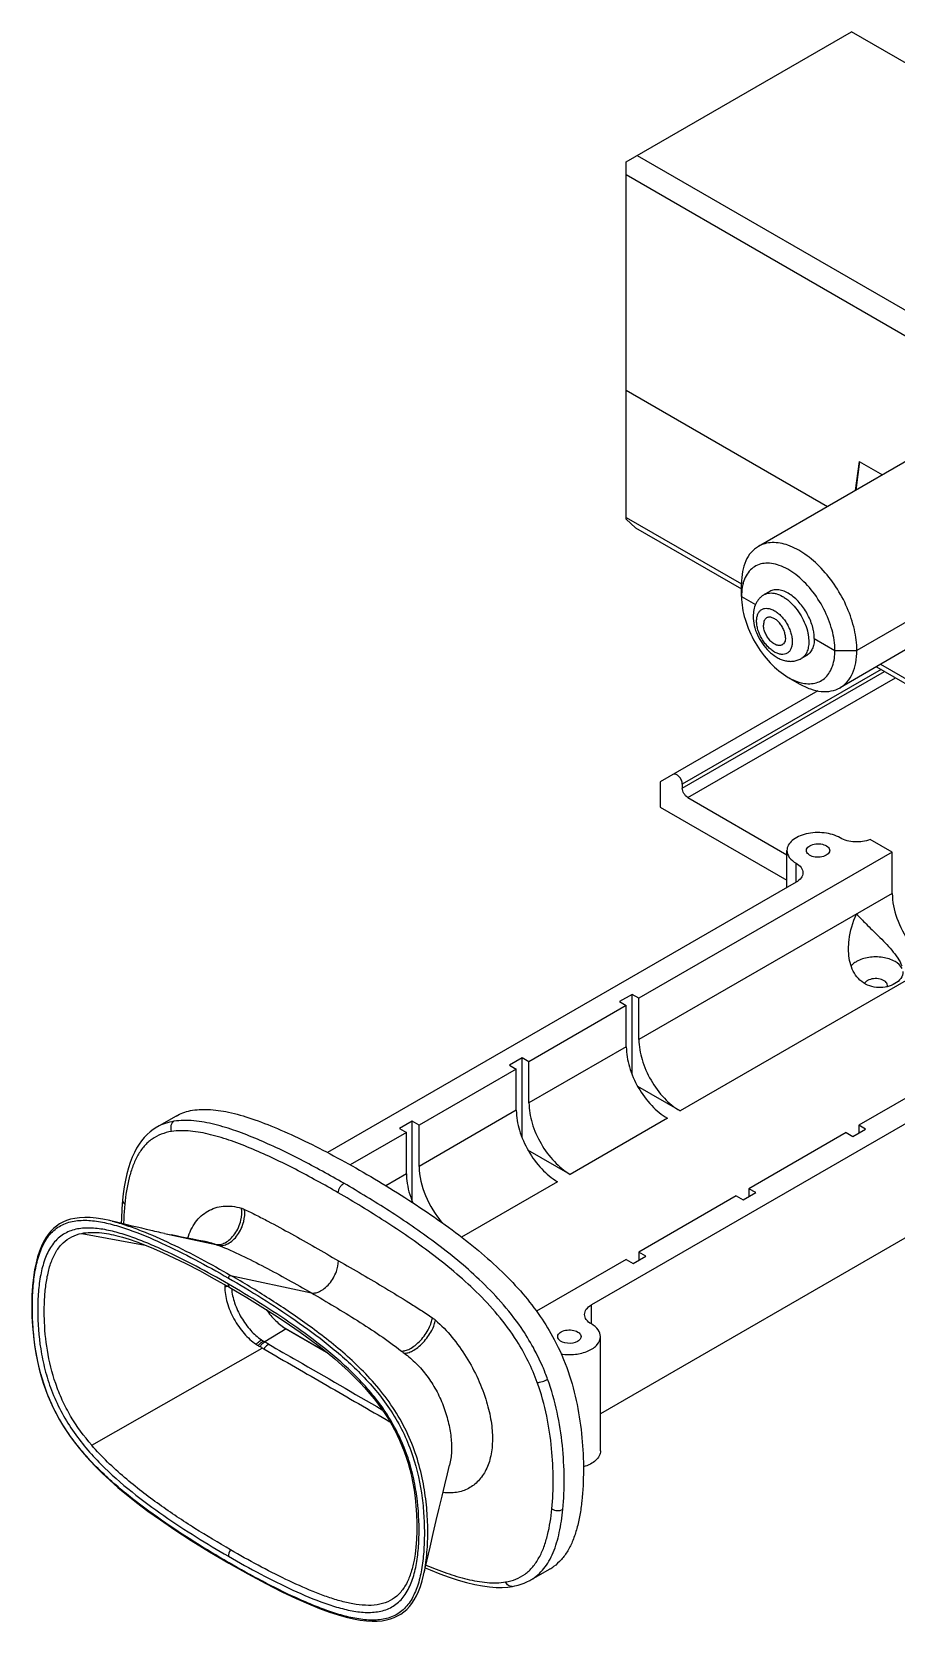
# Model space of a CAD drawing. Header units: millimetres. Extents: x 0 to 1189, y 0 to 841.
# Drawn here: x 865.6 to 976.8, y 329 to 533.5 of the extents above; entities that cross this region are included whole.
import ezdxf

# ---------------------------------------------------------------- set-up
doc = ezdxf.new("R2010")
doc.units = ezdxf.units.MM
doc.header["$LTSCALE"] = 65.395
doc.layers.get('0').update_dxf_attribs({"linetype": 'CONTINUOUS'})
doc.layers.add('AXIS', color=7, linetype='CONTINUOUS')
doc.layers.add('SURFACES', color=7, linetype='CONTINUOUS')

msp = doc.modelspace()

# ---------------------------------------------------------------- linework, layer by layer
at = {"color": 7, "linetype": 'Continuous'}
for p, q in [((942.09, 516.79), (971.08, 533.53)), ((1055.94, 484.54), (971.08, 533.53)), ((943.51, 517.61), (994.42, 488.21)), ((942.09, 470.8), (942.09, 516.79)), ((942.09, 515.16), (990.88, 486.99)), ((942.09, 487.4), (968.01, 472.43)), ((979.62, 479.14), (959.12, 467.3)), ((972.07, 478.25), (971.58, 474.5)), ((972.14, 478.21), (971.66, 474.55)), ((972.07, 478.25), (975.08, 476.52)), ((942.09, 471.03), (956.93, 462.47)), ((942.09, 470.8), (943.3, 469.7)), ((943.3, 469.7), (956.94, 461.83)), ((956.94, 460.86), (956.94, 462.49)), ((956.94, 460.86), (958.75, 459.82)), ((983.1, 460.45), (971.79, 453.92)), ((966.31, 455.45), (968.96, 453.92)), ((980.93, 455.65), (969.62, 449.11)), ((968.96, 453.92), (971.79, 453.92)), ((974.84, 452.13), (983.81, 446.95)), ((962.95, 450.45), (964.37, 449.63)), ((974.29, 451.81), (983.81, 446.31)), ((966.75, 448.72), (946.5, 437.03)), ((946.5, 437.03), (946.5, 433.76)), ((949.33, 436.69), (949.33, 436.21)), ((950.04, 434.98), (962.79, 427.62)), ((976.34, 427.97), (973.51, 429.6)), ((976.34, 427.97), (943.74, 409.15)), ((976.34, 422.66), (976.34, 427.97)), ((963.96, 424.09), (903.69, 389.29)), ((1004.62, 411.64), (972.03, 392.82)), ((942.86, 409.66), (941.23, 408.72)), ((942.86, 399.36), (942.86, 409.66)), ((943.74, 409.15), (942.86, 409.66)), ((943.74, 403.84), (943.74, 409.15)), ((942.12, 408.21), (929.6, 400.98)), ((941.23, 408.72), (942.12, 408.21)), ((942.12, 402.9), (942.12, 408.21)), ((997.9, 404.49), (937.63, 369.69)), ((928.72, 401.5), (927.09, 400.56)), ((928.72, 391.19), (928.72, 401.5)), ((929.6, 400.98), (928.72, 401.5)), ((929.6, 395.68), (929.6, 400.98)), ((927.97, 400.05), (915.46, 392.82)), ((927.09, 400.56), (927.97, 400.05)), ((927.97, 394.74), (927.97, 400.05)), ((949.05, 394.66), (943.6, 397.8)), ((884.2, 393.99), (881.73, 392.57)), ((914.57, 393.33), (912.95, 392.39)), ((914.57, 383.03), (914.57, 393.33)), ((915.46, 392.82), (914.57, 393.33)), ((915.46, 387.51), (915.46, 392.82)), ((972.91, 392.31), (972.03, 392.82)), ((972.03, 392.82), (972.03, 391.8)), ((881.73, 392.57), (881.72, 392.57)), ((913.83, 391.88), (906.61, 387.71)), ((912.95, 392.39), (913.83, 391.88)), ((913.83, 386.57), (913.83, 391.88)), ((970.4, 391.88), (957.88, 384.65)), ((970.4, 391.88), (971.28, 391.37)), ((971.28, 391.37), (972.91, 392.31)), ((934.9, 386.49), (929.46, 389.63)), ((997.9, 389.8), (938.8, 355.67)), ((958.77, 384.14), (957.88, 384.65)), ((957.88, 384.65), (957.88, 383.63)), ((956.26, 383.72), (943.74, 376.49)), ((956.26, 383.72), (957.14, 383.21)), ((957.14, 383.21), (958.77, 384.14)), ((876.55, 380.33), (875.96, 380.48)), ((877.24, 380.16), (876.55, 380.33)), ((876.77, 378.55), (876.78, 378.55)), ((877.91, 380), (877.24, 380.16)), ((878.56, 379.84), (877.91, 380)), ((879.19, 379.69), (878.56, 379.84)), ((879.79, 379.55), (879.19, 379.69)), ((880.38, 379.41), (879.79, 379.55)), ((880.94, 379.28), (880.38, 379.41)), ((882.71, 378.89), (883.57, 378.71)), ((944.63, 375.98), (943.74, 376.49)), ((943.74, 376.49), (943.74, 375.47)), ((942.12, 375.55), (930.57, 368.89)), ((942.12, 375.55), (943, 375.04)), ((943, 375.04), (944.63, 375.98)), ((897.95, 366.88), (903.42, 363.72)), ((898.38, 366.6), (903.55, 363.62)), ((914.72, 336.34), (914.72, 336.34)), ((929.83, 334.3), (932.31, 335.72)), ((927.48, 333.47), (927.48, 333.47))]:
    msp.add_line(p, q, dxfattribs=at)
at = {"color": 9, "linetype": 'Continuous'}
for p, q in [((974.91, 451.45), (949.33, 436.69)), ((949.33, 436.21), (975.32, 451.22)), ((950.04, 434.98), (976.74, 450.4)), ((963.96, 424.09), (963.96, 426.54)), ((976.34, 422.66), (943.74, 403.84)), ((978.14, 411.45), (949.05, 394.66)), ((942.12, 402.9), (929.6, 395.68)), ((927.97, 394.74), (915.46, 387.51)), ((947.42, 393.72), (934.9, 386.49)), ((913.83, 386.57), (911.18, 385.04)), ((933.28, 385.55), (920.93, 378.42)), ((872.06, 378.9), (880.21, 377.4)), ((882.73, 378.88), (889.33, 377.48)), ((891.22, 373.5), (901.6, 371.24)), ((937.63, 367.24), (937.63, 369.69)), ((898.38, 366.6), (895.6, 364.93)), ((873.35, 351.64), (895.29, 364.15)), ((895.29, 364.15), (895.49, 364.03)), ((891.01, 336.51), (890.92, 336.56)), ((891.01, 336.51), (890.93, 336.56)), ((929.83, 334.3), (929.85, 334.31))]:
    msp.add_line(p, q, dxfattribs=at)
at = {"color": 7, "linetype": 'Continuous'}
for points in [[(881.73, 392.57), (881.27, 392.28), (880.87, 391.97), (880.48, 391.63), (880.11, 391.25), (879.76, 390.83), (879.44, 390.37), (879.12, 389.86), (878.83, 389.3), (878.56, 388.69), (878.3, 388.03), (878.08, 387.32), (877.87, 386.56), (877.69, 385.76), (877.54, 384.91), (877.41, 384.01), (877.31, 383.19)], [(877.31, 383.19), (877.22, 382.06), (877.16, 380.81), (877.14, 380.18)], [(875.95, 380.48), (875.68, 380.54), (874.77, 380.73), (873.93, 380.86), (873.16, 380.93), (872.45, 380.95), (871.79, 380.91), (871.18, 380.83), (870.63, 380.71), (870.12, 380.54), (869.65, 380.34), (869.22, 380.11), (868.82, 379.83), (868.44, 379.52), (868.09, 379.17), (867.75, 378.77), (867.44, 378.31), (867.15, 377.81), (866.87, 377.24), (866.62, 376.6), (866.39, 375.89), (866.18, 375.09), (866, 374.2), (865.85, 373.22), (865.74, 372.13), (865.66, 370.9), (865.64, 369.55), (865.66, 368.22), (865.73, 366.94), (865.84, 365.7), (865.99, 364.52), (866.17, 363.43), (866.37, 362.4), (866.59, 361.43), (866.84, 360.5), (867.11, 359.63), (867.4, 358.79), (867.71, 357.99), (868.03, 357.22), (868.38, 356.46), (868.76, 355.72), (869.16, 354.99), (869.6, 354.25), (870.06, 353.52), (870.57, 352.78), (871.12, 352.03), (871.72, 351.26), (872.38, 350.48), (873.1, 349.67), (873.89, 348.85), (874.74, 348.01), (875.68, 347.13), (876.71, 346.22), (877.84, 345.28), (879.12, 344.26), (880.57, 343.17), (882.18, 342.02), (884.03, 340.76), (886.14, 339.38), (888.5, 337.92), (890.98, 336.45)], [(876.78, 378.55), (877.3, 378.41), (878.18, 378.14), (879.13, 377.81), (880.15, 377.42), (881.29, 376.96), (882.54, 376.41), (883.9, 375.77), (885.45, 375.01), (887.2, 374.11), (889.12, 373.06), (891.13, 371.93)], [(882.71, 378.89), (882.23, 378.99), (881.97, 379.05), (881.72, 379.1), (881.47, 379.16), (881.2, 379.22), (880.94, 379.28)], [(888.31, 377.77), (887.93, 377.84), (887.14, 377.99), (886.37, 378.14), (885.62, 378.29), (884.91, 378.43), (884.23, 378.57), (883.57, 378.71)], [(891.13, 371.93), (893.29, 370.65), (895.36, 369.38), (897.2, 368.2), (898.8, 367.13), (900.18, 366.17), (901.44, 365.25), (902.6, 364.37), (903.64, 363.55), (904.61, 362.74), (905.51, 361.96), (906.33, 361.2), (907.1, 360.46), (907.82, 359.73), (908.48, 359.02), (909.1, 358.31), (909.67, 357.62), (910.2, 356.94), (910.68, 356.26), (911.13, 355.6), (911.55, 354.94), (911.94, 354.28), (912.3, 353.62), (912.63, 352.95), (912.95, 352.27), (913.25, 351.57), (913.53, 350.85), (913.8, 350.1), (914.04, 349.31), (914.27, 348.5), (914.47, 347.65), (914.66, 346.76), (914.82, 345.84), (914.95, 344.86), (915.06, 343.82), (915.14, 342.74), (915.17, 341.66), (915.17, 340.57), (915.13, 339.5), (915.06, 338.51), (914.95, 337.64), (914.82, 336.85), (914.72, 336.34)], [(916.05, 334.92), (916.45, 336.7), (916.88, 338.54), (917.29, 340.29), (917.68, 341.96), (918.05, 343.55), (918.42, 345.08), (918.77, 346.55), (919.12, 347.95), (919.39, 349.09)], [(890.97, 336.46), (893.42, 335.08), (895.73, 333.84), (897.82, 332.78), (899.64, 331.91), (901.23, 331.21), (902.67, 330.63), (903.94, 330.16), (905.06, 329.8), (906.09, 329.51), (907.03, 329.29), (907.89, 329.13), (908.68, 329.04), (909.41, 328.99), (910.08, 329), (910.7, 329.05), (911.26, 329.15), (911.78, 329.28), (912.26, 329.46), (912.7, 329.67), (913.11, 329.91), (913.5, 330.19), (913.87, 330.51), (914.21, 330.87), (914.53, 331.28), (914.84, 331.74), (915.12, 332.25), (915.39, 332.82), (915.64, 333.47), (915.86, 334.18), (916.05, 334.92)], [(916.26, 335.86), (916.89, 335.6), (918.14, 335.1), (919.34, 334.67), (920.49, 334.29), (921.58, 333.98), (922.62, 333.73), (923.6, 333.54), (924.52, 333.42), (925.37, 333.35), (926.17, 333.34), (926.9, 333.39), (927.48, 333.47)], [(927.48, 333.47), (927.79, 333.53), (928.2, 333.63), (928.6, 333.74), (928.98, 333.88), (929.34, 334.04), (929.69, 334.21), (929.83, 334.3)]]:
    msp.add_lwpolyline(points, dxfattribs=at)
for centre, radius, start, end in [((961.99, 461.24), 5.02, 160.9363, 166.3895), ((929.43, 340.7), 5.75, 299.9993, 305.5036)]:
    msp.add_arc(centre, radius, start, end, dxfattribs=at)
at = {"color": 9, "linetype": 'Continuous'}
for centre, radius, start, end in [((884.61, 387.56), 5.78, 119.4736, 119.8874), ((884.61, 387.56), 5.78, 119.1568, 119.4736), ((896.11, 372.06), 5.64, 177.5987, 180.0245), ((890.22, 374.55), 2.5, 275.6675, 283.3136), ((807.07, 211.8), 176.05, 59.9268, 60.0449), ((800.32, 197.93), 192.27, 60.1137, 60.2923), ((927.37, 334.09), 0.629, 277.3279, 279.6597)]:
    msp.add_arc(centre, radius, start, end, dxfattribs=at)
at = {"color": 7, "linetype": 'Continuous'}
for points, knots in [([(959.12, 467.3), (958.77, 467.1), (958.12, 466.56), (957.43, 465.43), (957.02, 464.04), (956.94, 463.03), (956.94, 462.49)], [0, 0, 0, 0, 0.217777, 0.450936, 0.710228, 1, 1, 1, 1]), ([(971.79, 453.92), (971.79, 454.82), (971.54, 456.71), (970.6, 459.48), (969.16, 462.15), (967.32, 464.49), (965.25, 466.33), (963.08, 467.52), (961.25, 467.88), (959.95, 467.69), (959.38, 467.45), (959.12, 467.3)], [0, 0, 0, 0, 0.128745, 0.27039, 0.417611, 0.56202, 0.695749, 0.813066, 0.912473, 0.957122, 1, 1, 1, 1]), ([(968.96, 453.92), (968.96, 454.8), (968.67, 456.65), (967.61, 459.31), (966.02, 461.75), (964.09, 463.69), (962.26, 464.78), (960.83, 465.15), (959.86, 465.17), (958.98, 464.94), (957.95, 464.29), (957.45, 463.46), (957.25, 462.88)], [0, 0, 0, 0, 0.136385, 0.287267, 0.441038, 0.585304, 0.710277, 0.764464, 0.813622, 0.859352, 0.904075, 1, 1, 1, 1]), ([(957.12, 462.42), (957.09, 462.3), (956.98, 461.79), (956.94, 461.26), (956.94, 460.86)], [0, 0, 0, 0, 0.237984, 1, 1, 1, 1]), ([(956.94, 460.86), (956.94, 459.88), (957.31, 457.8), (958.6, 454.88), (960.48, 452.3), (962.1, 450.94), (962.95, 450.45)], [0, 0, 0, 0, 0.237231, 0.500002, 0.762784, 1, 1, 1, 1]), ([(959.87, 461.1), (959.75, 461.03), (959.53, 460.88), (959.23, 460.6), (958.98, 460.27), (958.71, 459.8), (958.5, 459.14), (958.45, 458.59), (958.45, 458.31)], [0, 0, 0, 0, 0.123948, 0.247796, 0.371548, 0.495373, 0.744437, 1, 1, 1, 1]), ([(958.45, 458.31), (958.45, 457.91), (958.55, 457.08), (958.97, 455.89), (959.6, 454.78), (960.41, 453.81), (961.22, 453.17), (961.92, 452.8), (962.45, 452.61), (963.01, 452.51), (963.57, 452.51), (964.12, 452.63), (964.46, 452.78), (964.62, 452.87)], [0, 0, 0, 0, 0.125112, 0.256737, 0.391183, 0.523224, 0.648938, 0.709286, 0.768293, 0.826469, 0.884305, 0.942125, 1, 1, 1, 1]), ([(964.63, 449.76), (965.19, 449.62), (966.08, 449.57), (967.13, 449.95), (968.03, 450.6), (968.81, 451.98), (968.96, 453.24), (968.96, 453.92)], [0, 0, 0, 0, 0.246008, 0.358612, 0.47051, 0.711616, 1, 1, 1, 1]), ([(969.62, 449.11), (969.96, 449.31), (970.61, 449.86), (971.3, 450.99), (971.71, 452.38), (971.79, 453.39), (971.79, 453.92)], [0, 0, 0, 0, 0.217777, 0.450936, 0.710228, 1, 1, 1, 1]), ([(962.95, 450.45), (963.09, 450.37), (963.62, 450.08), (964.19, 449.86), (964.63, 449.76)], [0, 0, 0, 0, 0.26502, 1, 1, 1, 1]), ([(964.37, 449.63), (964.83, 449.37), (965.74, 448.93), (967.15, 448.59), (968.47, 448.63), (969.27, 448.91), (969.62, 449.11)], [0, 0, 0, 0, 0.289801, 0.54905, 0.782229, 1, 1, 1, 1]), ([(949.33, 436.69), (949.33, 436.87), (949.22, 437.24), (948.91, 437.77), (948.36, 438.1), (948.12, 437.96)], [0, 0, 0, 0, 0.277659, 0.577358, 1, 1, 1, 1]), ([(950.04, 434.98), (949.83, 435.11), (949.5, 435.49), (949.33, 435.97), (949.33, 436.21)], [0, 0, 0, 0, 0.499999, 1, 1, 1, 1]), ([(969.64, 429.79), (969.02, 430.16), (967.54, 430.56), (965.66, 430.47), (964.28, 430.01), (963.48, 429.52), (962.93, 428.9), (962.79, 428.4), (962.79, 428.17)], [0, 0, 0, 0, 0.269423, 0.560957, 0.695239, 0.813046, 0.912835, 1, 1, 1, 1]), ([(973.51, 429.6), (972.88, 429.34), (971.53, 429.16), (970.19, 429.47), (969.64, 429.79)], [0, 0, 0, 0, 0.510163, 1, 1, 1, 1]), ([(962.79, 428.17), (962.79, 427.86), (963.06, 427.16), (963.63, 426.73), (963.96, 426.54)], [0, 0, 0, 0, 0.449171, 1, 1, 1, 1]), ([(963.96, 426.54), (964.21, 426.39), (964.64, 426.07), (964.84, 425.55), (964.84, 425.31)], [0, 0, 0, 0, 0.550826, 1, 1, 1, 1]), ([(964.84, 425.31), (964.84, 425.08), (964.64, 424.56), (964.21, 424.23), (963.96, 424.09)], [0, 0, 0, 0, 0.449174, 1, 1, 1, 1]), ([(976.34, 422.66), (976.34, 421.58), (976.83, 419.32), (977.9, 417.3), (978.6, 416.34)], [0, 0, 0, 0, 0.47567, 1, 1, 1, 1]), ([(970.71, 415.49), (970.71, 415.88), (970.82, 417.43), (971.27, 418.94), (971.74, 420.01)], [0, 0, 0, 0, 0.250939, 1, 1, 1, 1]), ([(971.74, 420.01), (972.13, 419.57), (973.07, 418.63), (974.62, 417.12), (976.02, 415.69), (977.04, 414.39), (977.44, 413.69), (977.57, 413.33)], [0, 0, 0, 0, 0.19911, 0.445875, 0.729017, 0.871832, 1, 1, 1, 1]), ([(976.69, 411.04), (976.07, 410.68), (974.91, 410.42), (973.42, 410.68), (972.02, 411.42), (970.91, 413.15), (970.71, 414.71), (970.71, 415.49)], [0, 0, 0, 0, 0.235647, 0.364446, 0.492837, 0.74466, 1, 1, 1, 1]), ([(971.74, 413.88), (971.67, 413.84), (971.42, 413.68), (971.18, 413.48), (971.05, 413.31)], [0, 0, 0, 0, 0.267992, 1, 1, 1, 1]), ([(977.6, 412.98), (977.42, 413.36), (976.62, 414.05), (975.08, 414.49), (973.35, 414.5), (972.22, 414.16), (971.74, 413.88)], [0, 0, 0, 0, 0.200159, 0.458543, 0.741569, 1, 1, 1, 1]), ([(973.15, 411.43), (973.11, 411.41), (972.96, 411.31), (972.82, 411.17), (972.77, 411.05)], [0, 0, 0, 0, 0.277963, 1, 1, 1, 1]), ([(975.71, 410.82), (975.71, 411), (975.45, 411.41), (974.75, 411.67), (973.94, 411.72), (973.39, 411.57), (973.15, 411.43)], [0, 0, 0, 0, 0.183582, 0.435238, 0.728409, 1, 1, 1, 1]), ([(977.71, 412.58), (977.71, 412.28), (977.51, 411.62), (976.98, 411.21), (976.69, 411.04)], [0, 0, 0, 0, 0.471623, 1, 1, 1, 1]), ([(943.74, 403.84), (943.74, 402.97), (944.07, 401.14), (945.21, 398.56), (946.87, 396.29), (948.29, 395.09), (949.05, 394.66)], [0, 0, 0, 0, 0.237238, 0.500001, 0.762763, 1, 1, 1, 1]), ([(942.12, 402.9), (942.12, 402.03), (942.44, 400.2), (943.58, 397.62), (945.24, 395.35), (946.67, 394.15), (947.42, 393.72)], [0, 0, 0, 0, 0.237238, 0.500001, 0.762763, 1, 1, 1, 1]), ([(884.2, 393.99), (884.48, 394.16), (885.08, 394.44), (886.45, 394.83), (888.45, 394.93), (891.1, 394.53), (894.08, 393.66), (897.35, 392.38), (900.86, 390.77), (904.53, 388.88), (907, 387.5), (908.25, 386.78)], [0, 0, 0, 0, 0.037508, 0.07676, 0.163912, 0.266572, 0.386412, 0.522498, 0.672423, 0.832831, 1, 1, 1, 1]), ([(929.6, 395.68), (929.6, 394.81), (929.93, 392.97), (931.06, 390.4), (932.73, 388.13), (934.15, 386.93), (934.9, 386.49)], [0, 0, 0, 0, 0.237238, 0.500001, 0.762763, 1, 1, 1, 1]), ([(927.97, 394.74), (927.97, 393.87), (928.3, 392.04), (929.44, 389.46), (931.1, 387.19), (932.52, 385.99), (933.28, 385.55)], [0, 0, 0, 0, 0.237238, 0.500001, 0.762763, 1, 1, 1, 1]), ([(908.25, 386.78), (910.9, 385.25), (914.78, 382.85), (919.68, 379.41), (923.07, 376.77), (926.13, 374.04), (928.81, 371.22), (931.06, 368.31), (932.3, 366.27), (932.85, 365.24)], [0, 0, 0, 0, 0.277293, 0.412623, 0.542865, 0.666764, 0.783837, 0.894536, 1, 1, 1, 1]), ([(915.46, 387.51), (915.46, 386.24), (916.13, 383.58), (917.56, 381.28), (918.48, 380.24)], [0, 0, 0, 0, 0.479193, 1, 1, 1, 1]), ([(913.83, 386.57), (913.83, 386.28), (913.91, 385.01), (914.27, 383.76), (914.64, 382.86)], [0, 0, 0, 0, 0.231679, 1, 1, 1, 1]), ([(889.69, 377.34), (889.86, 377.31), (890.27, 377.33), (890.91, 377.56), (891.56, 378.02), (892.35, 378.94), (892.97, 380.3), (893.07, 381.47), (893, 381.98)], [0, 0, 0, 0, 0.085079, 0.188727, 0.313883, 0.457389, 0.755832, 1, 1, 1, 1]), ([(891.22, 373.5), (891.19, 373.51), (891.11, 373.48), (891.02, 373.4), (890.95, 373.28), (890.93, 373.2), (890.93, 373.15)], [0, 0, 0, 0, 0.186596, 0.450629, 0.74933, 1, 1, 1, 1]), ([(895.81, 369.09), (896.17, 368.57), (896.94, 367.64), (897.89, 366.89), (898.38, 366.6)], [0, 0, 0, 0, 0.524751, 1, 1, 1, 1]), ([(936.75, 368.47), (936.75, 368.7), (936.95, 369.22), (937.38, 369.55), (937.63, 369.69)], [0, 0, 0, 0, 0.449174, 1, 1, 1, 1]), ([(937.63, 367.24), (937.38, 367.39), (936.95, 367.71), (936.75, 368.23), (936.75, 368.47)], [0, 0, 0, 0, 0.550826, 1, 1, 1, 1]), ([(913.21, 363.76), (913.37, 363.75), (913.75, 363.8), (914.34, 364.05), (915, 364.5), (915.66, 365.12), (916.25, 365.86), (916.72, 366.63), (917.03, 367.36), (917.15, 367.82), (917.18, 368.03)], [0, 0, 0, 0, 0.0766, 0.179295, 0.309716, 0.461181, 0.619661, 0.769055, 0.89742, 1, 1, 1, 1]), ([(938.8, 365.61), (938.8, 365.92), (938.53, 366.62), (937.96, 367.05), (937.63, 367.24)], [0, 0, 0, 0, 0.449171, 1, 1, 1, 1]), ([(932.85, 365.24), (933.55, 363.91), (934.73, 361.18), (935.87, 356.92), (936.48, 352.65), (936.61, 349.82), (936.6, 348.42)], [0, 0, 0, 0, 0.258742, 0.510912, 0.758809, 1, 1, 1, 1]), ([(933.74, 363.38), (934.34, 363.29), (935.54, 363.26), (936.95, 363.6), (937.88, 364.11), (938.52, 364.65), (938.8, 365.24), (938.8, 365.61)], [0, 0, 0, 0, 0.300182, 0.583205, 0.707771, 0.817834, 1, 1, 1, 1]), ([(938.8, 350.91), (938.8, 350.7), (938.68, 350.23), (938.2, 349.64), (937.48, 349.16), (936.91, 348.94), (936.6, 348.85)], [0, 0, 0, 0, 0.201788, 0.42966, 0.696151, 1, 1, 1, 1]), ([(936.6, 348.42), (936.6, 347.1), (936.51, 345.15), (936.17, 342.66), (935.8, 340.96), (935.29, 339.42), (934.64, 338.06), (933.82, 336.9), (933.13, 336.28), (932.77, 336.02)], [0, 0, 0, 0, 0.295821, 0.433809, 0.563475, 0.684084, 0.79576, 0.900027, 1, 1, 1, 1])]:
    msp.add_open_spline(points, degree=3, knots=knots, dxfattribs=at)
at = {"color": 9, "linetype": 'Continuous'}
for points, knots in [([(959.87, 461.1), (959.97, 461.16), (960.2, 461.25), (960.57, 461.32), (960.96, 461.32), (961.54, 461.21), (962.12, 460.95), (962.68, 460.59), (963.26, 460.12), (963.94, 459.4), (964.63, 458.4), (965.16, 457.31), (965.4, 456.55), (965.48, 456.16)], [0, 0, 0, 0, 0.04294, 0.087279, 0.134207, 0.18457, 0.296952, 0.35923, 0.425095, 0.565265, 0.712127, 0.859206, 1, 1, 1, 1]), ([(958.89, 457.7), (958.89, 457.86), (958.91, 458.18), (959.04, 458.61), (959.25, 458.96), (959.55, 459.2), (959.91, 459.34), (960.32, 459.35), (960.76, 459.24), (961.21, 459.03), (961.65, 458.72), (962.08, 458.32), (962.47, 457.84), (962.82, 457.32), (963.1, 456.75), (963.32, 456.17), (963.45, 455.6), (963.48, 455.23), (963.48, 455.04)], [0, 0, 0, 0, 0.060381, 0.114394, 0.162977, 0.20835, 0.253722, 0.302305, 0.356319, 0.416698, 0.483284, 0.55513, 0.630755, 0.708348, 0.785942, 0.861567, 0.933411, 1, 1, 1, 1]), ([(963.48, 455.04), (963.48, 454.88), (963.46, 454.57), (963.33, 454.14), (963.12, 453.79), (962.82, 453.54), (962.46, 453.41), (962.05, 453.39), (961.61, 453.5), (961.16, 453.71), (960.72, 454.03), (960.29, 454.43), (959.89, 454.9), (959.55, 455.43), (959.26, 455.99), (959.05, 456.57), (958.92, 457.14), (958.89, 457.52), (958.89, 457.7)], [0, 0, 0, 0, 0.060381, 0.114394, 0.162977, 0.20835, 0.253722, 0.302305, 0.356319, 0.416698, 0.483284, 0.55513, 0.630755, 0.708348, 0.785942, 0.861567, 0.933411, 1, 1, 1, 1]), ([(965.48, 456.16), (965.5, 456.07), (965.57, 455.7), (965.6, 455.32), (965.6, 455.04)], [0, 0, 0, 0, 0.260752, 1, 1, 1, 1]), ([(965.6, 455.04), (965.6, 454.8), (965.57, 454.35), (965.38, 453.72), (965.12, 453.28), (964.85, 453.02), (964.7, 452.91), (964.62, 452.87)], [0, 0, 0, 0, 0.289587, 0.548633, 0.781635, 0.891837, 1, 1, 1, 1]), ([(883.92, 393.33), (883.54, 393.26), (882.81, 393.09), (882.11, 392.79), (881.8, 392.61)], [0, 0, 0, 0, 0.514113, 1, 1, 1, 1]), ([(883.92, 393.33), (883.83, 393.27), (883.66, 393.11), (883.51, 392.77), (883.49, 392.38), (883.55, 392.12), (883.6, 392.01)], [0, 0, 0, 0, 0.216293, 0.471754, 0.744658, 1, 1, 1, 1]), ([(905.78, 385.35), (903.95, 386.4), (901.19, 387.92), (897.47, 389.77), (894.7, 391.02), (891.95, 392.1), (889.22, 392.95), (886.55, 393.46), (884.76, 393.46), (883.92, 393.33)], [0, 0, 0, 0, 0.268492, 0.399856, 0.528778, 0.654522, 0.775997, 0.891657, 1, 1, 1, 1]), ([(883.6, 392.01), (883.15, 391.94), (882.27, 391.71), (881.07, 391.07), (880.05, 390.14), (879.23, 388.95), (878.61, 387.57), (877.97, 385.48), (877.71, 383.82), (877.6, 382.68)], [0, 0, 0, 0, 0.113581, 0.224602, 0.337272, 0.455484, 0.581183, 0.714452, 1, 1, 1, 1]), ([(905.07, 384.12), (903.25, 385.17), (900.52, 386.68), (896.83, 388.51), (894.09, 389.74), (891.38, 390.81), (888.71, 391.64), (886.12, 392.13), (884.4, 392.14), (883.6, 392.01)], [0, 0, 0, 0, 0.271202, 0.403647, 0.53331, 0.659289, 0.78027, 0.894422, 1, 1, 1, 1]), ([(905.07, 384.12), (905.07, 384.23), (905.11, 384.48), (905.26, 384.83), (905.49, 385.13), (905.68, 385.29), (905.78, 385.35)], [0, 0, 0, 0, 0.227123, 0.500001, 0.772878, 1, 1, 1, 1]), ([(928.59, 366.77), (927.79, 367.92), (926.09, 370.08), (922.43, 373.84), (917.61, 377.77), (911.72, 381.8), (907.75, 384.21), (905.78, 385.35)], [0, 0, 0, 0, 0.142169, 0.277351, 0.530503, 0.769456, 1, 1, 1, 1]), ([(877.31, 383.19), (877.3, 383.09), (877.36, 382.88), (877.51, 382.74), (877.6, 382.68)], [0, 0, 0, 0, 0.475161, 1, 1, 1, 1]), ([(877.6, 382.68), (877.58, 382.47), (877.5, 381.62), (877.46, 380.76), (877.44, 380.11)], [0, 0, 0, 0, 0.246077, 1, 1, 1, 1]), ([(928.04, 365.07), (927.29, 366.24), (925.66, 368.45), (922.9, 371.39), (920, 373.99), (916.11, 377.07), (911.16, 380.48), (907.09, 382.95), (905.07, 384.12)], [0, 0, 0, 0, 0.138679, 0.272588, 0.401483, 0.526288, 0.767148, 1, 1, 1, 1]), ([(890.92, 336.56), (889.47, 337.4), (886.57, 339.15), (882.26, 341.98), (877.96, 345.15), (873.76, 348.85), (870.61, 352.56), (868.59, 356), (867.04, 359.58), (866.16, 363.27), (865.77, 366.85), (865.68, 369.39), (865.76, 371.81), (866.04, 374.1), (866.54, 376.21), (867.34, 378.04), (868.37, 379.27), (869.37, 379.93), (870.47, 380.41), (872.03, 380.65), (873.99, 380.51), (876.03, 380.07), (878.86, 379.17), (882.42, 377.67), (886.68, 375.54), (889.51, 373.97), (890.93, 373.15)], [0, 0, 0, 0, 0.063856, 0.129237, 0.196758, 0.267516, 0.342543, 0.381155, 0.419274, 0.491064, 0.524657, 0.556885, 0.587785, 0.617187, 0.644723, 0.669992, 0.69312, 0.704298, 0.715508, 0.738739, 0.763691, 0.790275, 0.818159, 0.876637, 0.937515, 1, 1, 1, 1]), ([(875.96, 380.48), (876.59, 380.32), (877.85, 379.94), (880.4, 379.01), (883.6, 377.59), (887.42, 375.64), (889.95, 374.23), (891.22, 373.5)], [0, 0, 0, 0, 0.115924, 0.235638, 0.483338, 0.73884, 1, 1, 1, 1]), ([(885.69, 378.28), (885.92, 379.02), (886.41, 380.07), (887.4, 381.17), (888.26, 381.79), (889.22, 382.22), (890.29, 382.43), (891.44, 382.42), (892.22, 382.26), (892.61, 382.15)], [0, 0, 0, 0, 0.260834, 0.380958, 0.497685, 0.614442, 0.734842, 0.862416, 1, 1, 1, 1]), ([(889.33, 377.48), (889.51, 377.45), (889.92, 377.46), (890.56, 377.69), (891.21, 378.16), (892, 379.08), (892.6, 380.45), (892.69, 381.63), (892.61, 382.15)], [0, 0, 0, 0, 0.085706, 0.189539, 0.31443, 0.457409, 0.755108, 1, 1, 1, 1]), ([(892.61, 382.15), (892.65, 382.14), (892.78, 382.09), (892.91, 382.03), (893, 381.98)], [0, 0, 0, 0, 0.240882, 1, 1, 1, 1]), ([(893, 381.98), (893.51, 381.75), (894.52, 381.25), (896.54, 380.21), (900.07, 378.27), (903.08, 376.54), (905.09, 375.38)], [0, 0, 0, 0, 0.121617, 0.245, 0.494853, 1, 1, 1, 1]), ([(890.93, 372.37), (889.56, 373.16), (886.83, 374.67), (883.36, 376.41), (880.6, 377.63), (878.55, 378.42), (876.54, 379.07), (874.57, 379.5), (872.67, 379.65), (871.15, 379.45), (870.07, 379.01), (869.09, 378.41), (868.06, 377.27), (867.24, 375.53), (866.73, 373.53), (866.45, 371.32), (866.33, 368.13), (866.59, 364.78), (867.29, 361.34), (868.13, 358.67), (869.32, 356.03), (871.31, 352.74), (874.36, 349.17), (878.42, 345.62), (882.57, 342.57), (886.73, 339.84), (889.53, 338.16), (890.93, 337.35)], [0, 0, 0, 0, 0.062487, 0.123395, 0.153042, 0.181947, 0.209873, 0.236518, 0.261551, 0.284888, 0.29613, 0.307303, 0.330269, 0.355281, 0.382602, 0.411892, 0.442777, 0.508767, 0.544103, 0.58109, 0.619348, 0.657981, 0.732872, 0.803487, 0.870897, 0.9362, 1, 1, 1, 1]), ([(873.35, 351.64), (872.34, 352.81), (870.96, 354.69), (869.53, 357.43), (868.41, 360.22), (867.55, 363.75), (867.23, 367.25), (867.24, 369.92), (867.37, 371.79), (867.64, 373.55), (868.07, 375.16), (868.71, 376.57), (869.6, 377.72), (870.74, 378.53), (871.62, 378.81), (872.06, 378.9)], [0, 0, 0, 0, 0.150565, 0.226103, 0.300573, 0.443769, 0.578321, 0.642208, 0.703443, 0.761498, 0.815686, 0.865561, 0.911514, 0.95542, 1, 1, 1, 1]), ([(872.06, 378.9), (872.8, 379.05), (874.41, 379.07), (875.97, 378.76), (876.77, 378.55)], [0, 0, 0, 0, 0.475232, 1, 1, 1, 1]), ([(888.31, 377.77), (888.4, 377.75), (888.74, 377.68), (889.08, 377.57), (889.33, 377.48)], [0, 0, 0, 0, 0.240122, 1, 1, 1, 1]), ([(889.33, 377.48), (889.36, 377.47), (889.48, 377.42), (889.59, 377.38), (889.69, 377.34)], [0, 0, 0, 0, 0.224804, 1, 1, 1, 1]), ([(889.69, 377.34), (890.68, 376.96), (892.67, 376.07), (896.65, 374.05), (899.62, 372.39), (901.6, 371.24)], [0, 0, 0, 0, 0.238233, 0.487754, 1, 1, 1, 1]), ([(901.6, 371.24), (901.75, 371.21), (902.11, 371.21), (902.69, 371.4), (903.32, 371.8), (903.93, 372.41), (904.45, 373.16), (904.92, 374.14), (905.09, 374.91), (905.09, 375.38)], [0, 0, 0, 0, 0.078245, 0.178658, 0.305058, 0.453172, 0.61046, 0.761172, 1, 1, 1, 1]), ([(905.09, 375.38), (907.12, 374.22), (910.16, 372.45), (913.67, 370.31), (915.68, 369.04), (916.68, 368.37), (917.18, 368.03)], [0, 0, 0, 0, 0.495295, 0.745465, 0.871952, 1, 1, 1, 1]), ([(890.93, 373.15), (892.38, 372.32), (895.28, 370.57), (899.58, 367.75), (903.12, 365.14), (905.89, 362.81), (908.67, 360.19), (911.22, 357.19), (913.24, 353.76), (914.8, 350.18), (915.69, 346.5), (916.08, 342.91), (916.17, 340.38), (916.09, 337.95), (915.83, 335.66), (915.33, 333.56), (914.65, 331.99), (913.91, 330.95), (913.27, 330.31), (912.53, 329.81), (911.44, 329.32), (909.88, 329.07), (907.92, 329.2), (905.89, 329.63), (903.81, 330.28), (901.7, 331.09), (898.83, 332.34), (895.25, 334.13), (892.43, 335.7), (891.01, 336.51)], [0, 0, 0, 0, 0.063844, 0.129213, 0.19671, 0.231592, 0.267462, 0.342452, 0.381061, 0.419207, 0.491043, 0.524643, 0.556906, 0.587829, 0.617258, 0.644856, 0.670163, 0.682016, 0.693417, 0.704601, 0.715801, 0.738988, 0.763885, 0.790423, 0.818267, 0.847108, 0.876706, 0.937546, 1, 1, 1, 1]), ([(891.13, 371.93), (891.06, 371.97), (890.95, 372.11), (890.93, 372.27), (890.93, 372.37)], [0, 0, 0, 0, 0.453018, 1, 1, 1, 1]), ([(890.93, 337.35), (892.3, 336.56), (895.03, 335.04), (899.15, 332.98), (902.59, 331.52), (905.32, 330.65), (907.29, 330.21), (909.19, 330.06), (910.7, 330.27), (911.78, 330.7), (912.76, 331.31), (913.79, 332.44), (914.61, 334.18), (915.13, 336.19), (915.41, 338.39), (915.52, 341.58), (915.27, 344.93), (914.57, 348.36), (913.73, 351.04), (912.54, 353.67), (910.55, 356.97), (907.5, 360.53), (903.44, 364.09), (899.29, 367.15), (895.13, 369.87), (892.33, 371.56), (890.93, 372.37)], [0, 0, 0, 0, 0.062483, 0.123382, 0.181912, 0.209841, 0.23648, 0.261514, 0.284851, 0.29609, 0.307261, 0.330221, 0.355225, 0.382536, 0.411818, 0.442695, 0.508667, 0.543993, 0.58097, 0.619218, 0.657845, 0.732758, 0.803406, 0.870844, 0.936174, 1, 1, 1, 1]), ([(916.05, 334.92), (916.24, 335.77), (916.5, 337.57), (916.62, 340.34), (916.51, 343.27), (916.13, 346.33), (915.41, 349.5), (914.26, 352.7), (912.63, 355.79), (910.62, 358.61), (908.36, 361.12), (905.24, 364.04), (901.18, 367.2), (896.22, 370.52), (892.88, 372.54), (891.22, 373.5)], [0, 0, 0, 0, 0.05296, 0.109121, 0.168103, 0.230024, 0.295425, 0.364313, 0.435208, 0.505565, 0.573607, 0.639084, 0.764028, 0.883718, 1, 1, 1, 1]), ([(890.46, 372.06), (890.46, 371.37), (890.71, 369.91), (891.58, 367.85), (892.85, 366.01), (893.93, 365.01), (894.5, 364.63)], [0, 0, 0, 0, 0.237074, 0.500376, 0.763979, 1, 1, 1, 1]), ([(891.33, 371.81), (891.39, 371.17), (891.68, 369.87), (892.53, 368.04), (893.71, 366.42), (894.68, 365.54), (895.19, 365.19)], [0, 0, 0, 0, 0.242471, 0.504926, 0.765093, 1, 1, 1, 1]), ([(901.6, 371.24), (903.6, 370.09), (906.57, 368.31), (910.44, 365.8), (912.31, 364.46), (913.21, 363.76)], [0, 0, 0, 0, 0.500801, 0.75107, 1, 1, 1, 1]), ([(913.56, 363.49), (913.72, 363.48), (914.09, 363.54), (914.68, 363.79), (915.34, 364.24), (916.01, 364.86), (916.61, 365.6), (917.09, 366.36), (917.41, 367.08), (917.54, 367.53), (917.57, 367.74)], [0, 0, 0, 0, 0.076265, 0.179093, 0.309934, 0.46187, 0.620658, 0.770055, 0.898078, 1, 1, 1, 1]), ([(917.18, 368.03), (917.21, 368.01), (917.35, 367.92), (917.48, 367.82), (917.57, 367.74)], [0, 0, 0, 0, 0.242502, 1, 1, 1, 1]), ([(917.57, 367.74), (918.33, 367.08), (919.78, 365.57), (921.6, 363), (923.1, 360.2), (923.86, 358.22), (924.15, 357.21)], [0, 0, 0, 0, 0.241588, 0.494927, 0.750569, 1, 1, 1, 1]), ([(930.63, 363.31), (930.48, 363.61), (929.86, 364.79), (929.15, 365.94), (928.59, 366.77)], [0, 0, 0, 0, 0.250426, 1, 1, 1, 1]), ([(894.5, 364.63), (894.55, 364.69), (894.76, 364.9), (895, 365.09), (895.19, 365.19)], [0, 0, 0, 0, 0.264506, 1, 1, 1, 1]), ([(894.5, 364.63), (894.52, 364.61), (894.61, 364.56), (894.69, 364.5), (894.76, 364.46)], [0, 0, 0, 0, 0.23062, 1, 1, 1, 1]), ([(894.76, 364.46), (894.81, 364.52), (895.01, 364.74), (895.24, 364.93), (895.43, 365.04)], [0, 0, 0, 0, 0.264896, 1, 1, 1, 1]), ([(895.6, 364.93), (895.49, 364.86), (895.26, 364.67), (895.06, 364.45), (894.97, 364.33)], [0, 0, 0, 0, 0.475592, 1, 1, 1, 1]), ([(895.43, 365.04), (895.44, 365.03), (895.5, 364.99), (895.56, 364.96), (895.6, 364.93)], [0, 0, 0, 0, 0.232929, 1, 1, 1, 1]), ([(896.12, 364.63), (896.07, 364.6), (895.83, 364.43), (895.62, 364.21), (895.49, 364.03)], [0, 0, 0, 0, 0.22954, 1, 1, 1, 1]), ([(896.12, 364.63), (897.34, 363.93), (902.21, 361.13), (907.07, 358.32), (910.72, 356.21)], [0, 0, 0, 0, 0.250084, 1, 1, 1, 1]), ([(930.67, 359.7), (930.33, 360.63), (929.55, 362.47), (928.57, 364.22), (928.04, 365.07)], [0, 0, 0, 0, 0.496461, 1, 1, 1, 1]), ([(895.49, 364.03), (898.2, 362.46), (903.61, 359.34), (909.02, 356.21), (911.72, 354.66)], [0, 0, 0, 0, 0.500919, 1, 1, 1, 1]), ([(913.21, 363.76), (913.24, 363.73), (913.36, 363.64), (913.47, 363.55), (913.56, 363.49)], [0, 0, 0, 0, 0.262641, 1, 1, 1, 1]), ([(913.56, 363.49), (914.1, 363.08), (915.14, 362.17), (916.52, 360.57), (917.69, 358.75), (918.6, 356.77), (919.24, 354.73), (919.6, 352.72), (919.68, 350.83), (919.53, 349.64), (919.39, 349.09)], [0, 0, 0, 0, 0.124295, 0.254123, 0.387367, 0.521734, 0.653886, 0.779886, 0.896129, 1, 1, 1, 1]), ([(932, 360.13), (931.91, 360.4), (931.5, 361.48), (931.02, 362.53), (930.63, 363.31)], [0, 0, 0, 0, 0.246754, 1, 1, 1, 1]), ([(930.67, 359.7), (930.77, 359.7), (930.99, 359.74), (931.44, 359.86), (931.79, 360.01), (932, 360.13)], [0, 0, 0, 0, 0.200193, 0.471552, 1, 1, 1, 1]), ([(933.96, 343.38), (934.09, 344.71), (934.19, 347.46), (933.96, 351.65), (933.3, 355.93), (932.51, 358.75), (932, 360.13)], [0, 0, 0, 0, 0.23599, 0.484881, 0.740223, 1, 1, 1, 1]), ([(932.55, 343.46), (932.67, 344.72), (932.77, 347.31), (932.57, 351.3), (931.96, 355.49), (931.18, 358.3), (930.67, 359.7)], [0, 0, 0, 0, 0.229618, 0.471957, 0.728003, 1, 1, 1, 1]), ([(924.15, 357.21), (924.4, 356.4), (924.77, 354.8), (924.97, 352.45), (924.77, 350.32), (924.17, 348.48), (923.18, 347.02), (921.86, 346), (920.25, 345.47), (919.11, 345.48), (918.54, 345.56)], [0, 0, 0, 0, 0.16357, 0.314737, 0.451025, 0.57234, 0.681578, 0.784504, 0.888239, 1, 1, 1, 1]), ([(891.21, 338.17), (889.66, 339.06), (886.56, 340.93), (881.97, 343.99), (877.44, 347.45), (874.64, 350.14), (873.35, 351.64)], [0, 0, 0, 0, 0.238825, 0.483501, 0.736185, 1, 1, 1, 1]), ([(926.6, 334.04), (927.05, 334.12), (927.93, 334.35), (929.13, 335.01), (930.14, 335.96), (930.94, 337.16), (931.56, 338.55), (932.19, 340.65), (932.44, 342.32), (932.55, 343.46)], [0, 0, 0, 0, 0.113207, 0.22402, 0.336686, 0.45504, 0.58091, 0.71432, 1, 1, 1, 1]), ([(929.85, 334.31), (930.17, 334.49), (930.77, 334.92), (931.55, 335.75), (932.2, 336.72), (932.94, 338.25), (933.59, 340.49), (933.86, 342.38), (933.96, 343.38)], [0, 0, 0, 0, 0.106354, 0.214249, 0.326769, 0.445961, 0.707715, 1, 1, 1, 1]), ([(932.55, 343.46), (932.75, 343.32), (933.24, 343.18), (933.75, 343.26), (933.96, 343.38)], [0, 0, 0, 0, 0.506803, 1, 1, 1, 1]), ([(891.21, 338.17), (891.12, 338.04), (890.99, 337.78), (890.93, 337.49), (890.93, 337.35)], [0, 0, 0, 0, 0.525109, 1, 1, 1, 1]), ([(914.72, 336.34), (914.59, 335.79), (914.29, 334.74), (913.6, 333.32), (912.65, 332.19), (911.44, 331.42), (910.04, 331.04), (908.52, 331), (906.91, 331.2), (905.25, 331.6), (903.54, 332.15), (901.2, 333.04), (898.26, 334.37), (894.73, 336.18), (892.38, 337.49), (891.21, 338.17)], [0, 0, 0, 0, 0.060937, 0.116876, 0.168363, 0.217824, 0.268526, 0.322631, 0.380639, 0.44214, 0.506508, 0.573101, 0.711254, 0.854005, 1, 1, 1, 1]), ([(916.34, 336.2), (917.22, 335.84), (918.97, 335.16), (921.59, 334.37), (924.13, 333.9), (925.81, 333.91), (926.6, 334.04)], [0, 0, 0, 0, 0.270006, 0.529172, 0.773682, 1, 1, 1, 1]), ([(927.45, 333.46), (927.37, 333.45), (927.18, 333.47), (926.85, 333.63), (926.68, 333.87), (926.6, 334.04)], [0, 0, 0, 0, 0.232936, 0.48422, 1, 1, 1, 1])]:
    msp.add_open_spline(points, degree=3, knots=knots, dxfattribs=at)
at = {"color": 7, "linetype": 'Continuous'}
for points in [[(975.69, 410.65), (975.7, 410.71), (975.71, 410.76), (975.71, 410.82)], [(890.97, 336.46), (890.94, 336.48), (890.92, 336.52), (890.92, 336.56)]]:
    msp.add_open_spline(points, degree=3, dxfattribs=at)
at = {"color": 9, "linetype": 'Continuous'}
for points in [[(894.76, 364.46), (894.83, 364.41), (894.9, 364.37), (894.97, 364.33)], [(895.19, 365.19), (895.27, 365.14), (895.35, 365.09), (895.43, 365.04)]]:
    msp.add_open_spline(points, degree=3, dxfattribs=at)
at = {"layer": 'AXIS', "color": 7, "linetype": 'Continuous'}
for p, q in [((960.58, 461.51), (959.87, 461.1)), ((965.33, 453.28), (964.62, 452.87)), ((962.79, 423.41), (962.79, 428.17)), ((938.8, 350.91), (938.8, 365.61))]:
    msp.add_line(p, q, dxfattribs=at)
for centre, radius, start, end in [((958.24, 454.67), 8.18, 26.1804, 28.9628), ((960.02, 455.26), 6.3, 11.1514, 12.8076), ((961.52, 455.45), 4.79, 2.0435, 2.3189), ((961.72, 455.45), 4.59, 0.0057, 2.0598)]:
    msp.add_arc(centre, radius, start, end, dxfattribs=at)
for points, knots in [([(963.11, 461.17), (962.89, 461.31), (962.45, 461.54), (961.77, 461.73), (961.23, 461.74), (960.84, 461.63), (960.66, 461.55), (960.58, 461.51)], [0, 0, 0, 0, 0.292209, 0.552271, 0.784188, 0.893224, 1, 1, 1, 1]), ([(965.4, 458.63), (965.25, 458.9), (964.93, 459.41), (964.38, 460.1), (963.78, 460.7), (963.34, 461.03), (963.11, 461.17)], [0, 0, 0, 0, 0.263873, 0.522364, 0.769439, 1, 1, 1, 1]), ([(962.6, 455.55), (962.6, 455.73), (962.55, 456.08), (962.37, 456.61), (962.1, 457.12), (961.75, 457.57), (961.35, 457.92), (960.99, 458.11), (960.71, 458.19), (960.52, 458.2), (960.34, 458.18), (960.23, 458.13), (960.18, 458.1)], [0, 0, 0, 0, 0.128683, 0.270277, 0.417434, 0.561781, 0.695452, 0.812715, 0.864678, 0.912511, 0.95714, 1, 1, 1, 1]), ([(966.17, 456.66), (966.1, 456.93), (965.94, 457.49), (965.71, 458.02), (965.58, 458.28)], [0, 0, 0, 0, 0.490471, 1, 1, 1, 1]), ([(960.18, 458.1), (960.12, 458.06), (959.99, 457.96), (959.86, 457.75), (959.79, 457.48), (959.77, 457.29), (959.77, 457.19)], [0, 0, 0, 0, 0.217772, 0.450957, 0.710193, 1, 1, 1, 1]), ([(962.18, 454.64), (962.14, 454.61), (962.03, 454.57), (961.85, 454.54), (961.65, 454.55), (961.37, 454.63), (961.02, 454.82), (960.62, 455.17), (960.27, 455.62), (960, 456.13), (959.82, 456.66), (959.77, 457.02), (959.77, 457.19)], [0, 0, 0, 0, 0.04286, 0.087489, 0.135322, 0.187285, 0.304548, 0.438219, 0.582566, 0.729723, 0.871317, 1, 1, 1, 1]), ([(966.31, 455.64), (966.3, 455.71), (966.29, 455.99), (966.25, 456.27), (966.21, 456.48)], [0, 0, 0, 0, 0.24204, 1, 1, 1, 1]), ([(962.6, 455.55), (962.6, 455.45), (962.58, 455.26), (962.51, 455), (962.37, 454.78), (962.25, 454.68), (962.18, 454.64)], [0, 0, 0, 0, 0.289807, 0.549043, 0.782228, 1, 1, 1, 1]), ([(966.31, 455.45), (966.31, 455.21), (966.27, 454.75), (966.09, 454.13), (965.82, 453.69), (965.55, 453.43), (965.4, 453.32), (965.33, 453.28)], [0, 0, 0, 0, 0.289585, 0.548634, 0.781635, 0.891837, 1, 1, 1, 1]), ([(965.29, 428.17), (965.29, 428.23), (965.34, 428.49), (965.55, 428.68), (965.73, 428.78)], [0, 0, 0, 0, 0.220966, 1, 1, 1, 1]), ([(967.85, 427.56), (967.62, 427.42), (967.06, 427.27), (966.25, 427.32), (965.56, 427.58), (965.29, 427.99), (965.29, 428.17)], [0, 0, 0, 0, 0.271611, 0.564793, 0.816422, 1, 1, 1, 1]), ([(965.73, 428.78), (965.96, 428.92), (966.52, 429.07), (967.33, 429.02), (968.02, 428.76), (968.29, 428.35), (968.29, 428.17)], [0, 0, 0, 0, 0.271611, 0.564793, 0.816422, 1, 1, 1, 1]), ([(968.29, 428.17), (968.29, 428.11), (968.24, 427.85), (968.02, 427.66), (967.85, 427.56)], [0, 0, 0, 0, 0.220966, 1, 1, 1, 1]), ([(933.3, 365.61), (933.3, 365.67), (933.34, 365.93), (933.56, 366.12), (933.74, 366.22)], [0, 0, 0, 0, 0.220966, 1, 1, 1, 1]), ([(933.74, 366.22), (933.97, 366.36), (934.53, 366.51), (935.34, 366.46), (936.03, 366.2), (936.3, 365.79), (936.3, 365.61)], [0, 0, 0, 0, 0.271611, 0.564793, 0.816422, 1, 1, 1, 1]), ([(933.44, 365.25), (933.42, 365.27), (933.34, 365.38), (933.3, 365.51), (933.3, 365.61)], [0, 0, 0, 0, 0.269434, 1, 1, 1, 1]), ([(935.86, 365), (935.47, 364.77), (934.59, 364.65), (933.69, 364.93), (933.44, 365.25)], [0, 0, 0, 0, 0.527917, 1, 1, 1, 1]), ([(936.3, 365.61), (936.3, 365.55), (936.25, 365.29), (936.03, 365.1), (935.86, 365)], [0, 0, 0, 0, 0.220966, 1, 1, 1, 1])]:
    msp.add_open_spline(points, degree=3, knots=knots, dxfattribs=at)
at = {"layer": 'SURFACES', "color": 7, "linetype": 'Continuous'}
msp.add_line((946.5, 433.76), (962.79, 424.36), dxfattribs=at)

doc.saveas('drawing.dxf')
